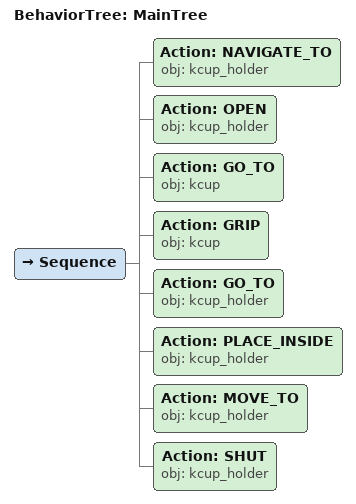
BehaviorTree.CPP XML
<root main_tree_to_execute="MainTree">
  <BehaviorTree ID="MainTree">
    <Sequence>
      <!-- Navigate to kcup_holder -->
      <Action ID="NAVIGATE_TO" obj="kcup_holder" />
      <!-- Open kcup_holder -->
      <Action ID="OPEN" obj="kcup_holder" />
      <!-- Go to kcup -->
      <Action ID="GO_TO" obj="kcup" />
      <!-- Grip kcup -->
      <Action ID="GRIP" obj="kcup" />
      <!-- Go to kcup_holder -->
      <Action ID="GO_TO" obj="kcup_holder" />
      <!-- Place inside kcup_holder -->
      <Action ID="PLACE_INSIDE" obj="kcup_holder" />
      <!-- Move to kcup_holder -->
      <Action ID="MOVE_TO" obj="kcup_holder" />
      <!-- Shut kcup_holder -->
      <Action ID="SHUT" obj="kcup_holder" />
    </Sequence>
  </BehaviorTree>
</root>
